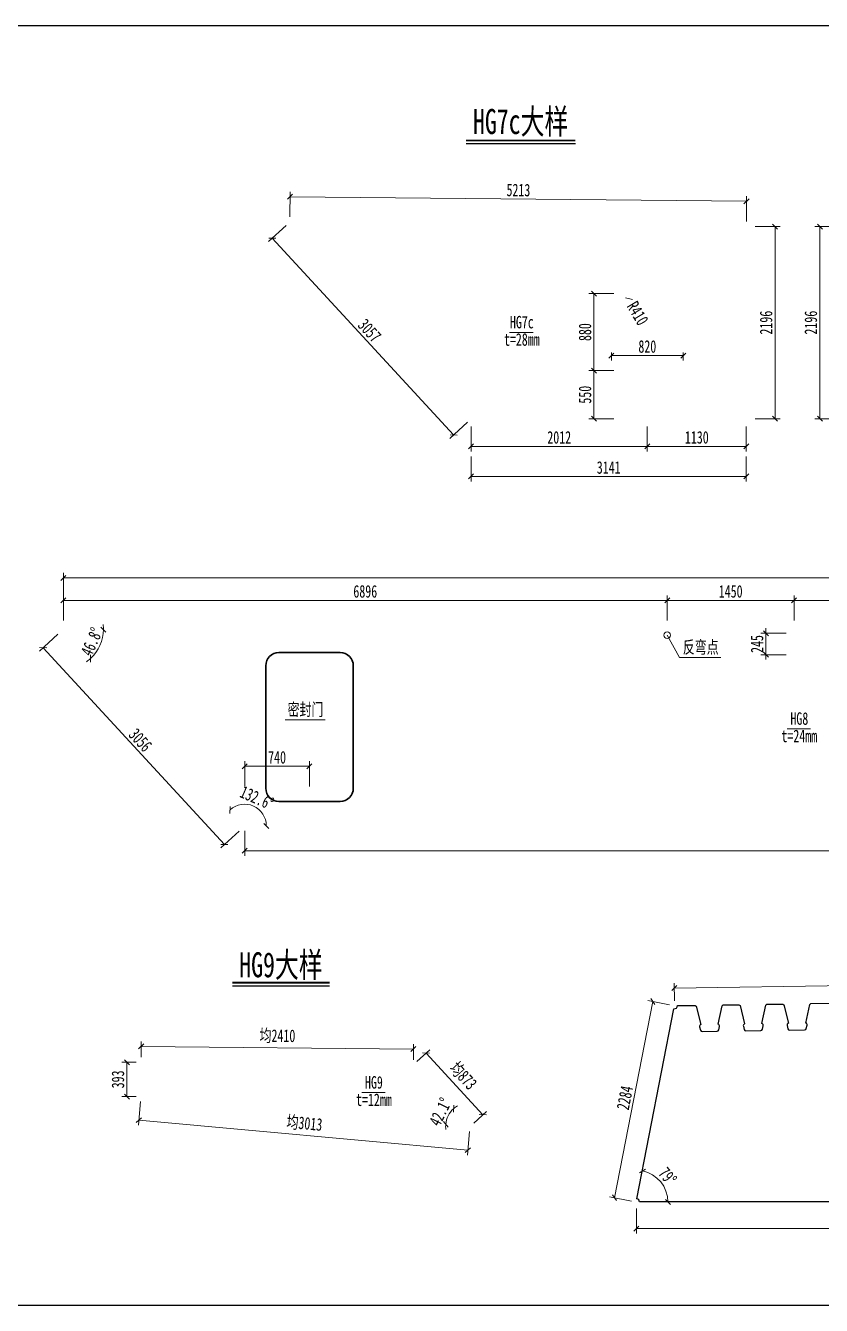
# Model space of a CAD drawing. Header units: millimetres. Extents: x -89049 to 410567, y -307459 to -100425.
# Drawn here: x 366725 to 375813, y -127671 to -113054 of the extents above; entities that cross this region are included whole.
import ezdxf
from ezdxf.enums import TextEntityAlignment as Align

# ---------------------------------------------------------------- set-up
doc = ezdxf.new("R2010")
doc.units = ezdxf.units.MM
doc.layers.get('Defpoints').update_dxf_attribs({"color": 8})
for name, color, linetype, lineweight in [('文字', 7, 'Continuous', 15), ('标注线及字体', 2, 'Continuous', 15), ('桥 构造粗实', 1, 'Continuous', 30), ('细实线', 4, 'Continuous', 15), ('钢板粗线', 1, 'Continuous', 25)]:
    doc.layers.add(name, color=color, linetype=linetype, lineweight=lineweight)
doc.styles.add('111', font='', dxfattribs={"width": 0.7})
doc.styles.add('BM_Dim', font='', dxfattribs={"width": 0.85})
doc.styles.get('111').set_extended_font_data('仿宋_GB2312')
doc.styles.get('BM_Dim').set_extended_font_data('仿宋_GB2312')
doc.dimstyles.new('200', dxfattribs={"dimscale": 0, "dimtxt": 2.5, "dimasz": 1, "dimexe": 1, "dimexo": 1, "dimgap": 0.6, "dimtad": 1, "dimdec": 0, "dimdsep": 46, "dimtxsty": '111', "dimblk": 'OBLIQUE', "dimcen": 0, "dimclrd": 4, "dimclre": 4, "dimclrt": 4, "dimadec": 1, "dimazin": 2, "dimtfac": 1, "dimtdec": 0, "dimtix": 1, "dimtmove": 2, "dimatfit": 3, "dimfxl": 4, "dimfxlon": 1, "dimtolj": 1, "dimlwd": -1, "dimlwe": -1, "dimarcsym": 0})

# ---------------------------------------------------------------- blocks, each defined once
blk = doc.blocks.new('_Oblique')
at = {"color": 0, "linetype": 'ByBlock', "lineweight": -2}
blk.add_line((-0.5, -0.5), (0.5, 0.5), dxfattribs=at)
blk = doc.blocks.new('*D1142')
at = {"layer": 'Defpoints', "color": 0, "transparency": 16777216}
for p in [(367157, -119947), (369227, -122194), (368996, -122407)]:
    blk.add_point(p, dxfattribs=at)
at = {"layer": '细实线', "color": 4, "transparency": 16777216}
for p, q in [((367094, -120005), (366883, -120199)), ((366926, -120160), (368996, -122407)), ((369164, -122253), (368954, -122446))]:
    blk.add_line(p, q, dxfattribs=at)
at = {"layer": '细实线', "color": 4, "transparency": 16777216, "xscale": 57.14285714285715, "yscale": 57.14285714285715, "zscale": 57.14285714285715}
for p, rotation in [((366926, -120160), 132.6489191297583), ((368996, -122407), 312.6489191297583)]:
    blk.add_blockref('_Oblique', p, dxfattribs=dict(at, rotation=rotation))
at = {"layer": '细实线', "color": 4, "transparency": 16777216, "insert": (368036, -121214), "char_height": 142.9, "attachment_point": 5, "rotation": 312.6489, "style": '111'}
blk.add_mtext('\\A1;3056', dxfattribs=at)
blk = doc.blocks.new('*D1143')
at = {"layer": 'Defpoints', "color": 0, "transparency": 16777216}
for p in [(369227, -122194), (387752, -122194), (387752, -122479)]:
    blk.add_point(p, dxfattribs=at)
at = {"layer": '细实线', "color": 4, "transparency": 16777216}
for p, q in [((369227, -122252), (369227, -122536)), ((387752, -122252), (387752, -122536)), ((369227, -122479), (387752, -122479))]:
    blk.add_line(p, q, dxfattribs=at)
at = {"layer": '细实线', "color": 4, "transparency": 16777216, "xscale": 57.14285714285715, "yscale": 57.14285714285715, "zscale": 57.14285714285715, "rotation": 180}
blk.add_blockref('_Oblique', (369227, -122479), dxfattribs=at)
at = {"layer": '细实线', "color": 4, "transparency": 16777216, "xscale": 57.14285714285715, "yscale": 57.14285714285715, "zscale": 57.14285714285715}
blk.add_blockref('_Oblique', (387752, -122479), dxfattribs=at)
at = {"layer": '细实线', "color": 4, "transparency": 16777216, "insert": (378489, -122377), "char_height": 142.9, "attachment_point": 5, "style": '111'}
blk.add_mtext('\\A1;18525', dxfattribs=at)
blk = doc.blocks.new('*D1145')
at = {"layer": 'Defpoints', "color": 0, "transparency": 16777216}
for p in [(367730, -120569), (369413, -122033), (369203, -122169), (369262, -122194), (387752, -122194)]:
    blk.add_point(p, dxfattribs=at)
at = {"layer": '细实线', "color": 4, "transparency": 16777216}
blk.add_arc((369227, -122194), 247, 0, 132.6489, dxfattribs=at)
at = {"layer": '细实线', "color": 4, "transparency": 16777216, "xscale": 57.14285714285715, "yscale": 57.14285714285715, "zscale": 57.14285714285715}
for p, rotation in [((369060, -122013), 222.6489191297599), ((369474, -122194), 270)]:
    blk.add_blockref('_Oblique', p, dxfattribs=dict(at, rotation=rotation))
at = {"layer": '细实线', "color": 4, "transparency": 16777216, "insert": (369367, -121875), "char_height": 142.86, "attachment_point": 5, "rotation": 336.3245, "style": '111'}
blk.add_mtext('\\A1;132.6%%d', dxfattribs=at)
blk = doc.blocks.new('*D1146')
at = {"layer": 'Defpoints', "color": 0, "transparency": 16777216}
for p in [(367180, -119973), (367192, -119947), (367572, -120137), (374052, -120016), (367730, -120569)]:
    blk.add_point(p, dxfattribs=at)
at = {"layer": '细实线', "color": 4, "transparency": 16777216}
for start, end in [(312.6489, 359.4263), (359.4263, 6.6022), (305.4731, 312.6489)]:
    blk.add_arc((367157, -119947), 457, start, end, dxfattribs=at)
at = {"layer": '细实线', "color": 4, "transparency": 16777216, "xscale": 57.14285714285715, "yscale": 57.14285714285715, "zscale": 57.14285714285715}
for p, rotation in [((367613, -119952), 269.4262908393189), ((367466, -120283), 42.64891912975654)]:
    blk.add_blockref('_Oblique', p, dxfattribs=dict(at, rotation=rotation))
at = {"layer": '细实线', "color": 4, "transparency": 16777216, "insert": (367480, -120091), "char_height": 142.86, "attachment_point": 5, "rotation": 66.0376, "style": '111'}
blk.add_mtext('\\A1;46.8%%d', dxfattribs=at)
blk = doc.blocks.new('*D1147')
at = {"layer": 'Defpoints', "color": 0, "transparency": 16777216}
for p in [(368043, -125286), (371800, -125629), (371776, -125898)]:
    blk.add_point(p, dxfattribs=at)
at = {"layer": '细实线', "color": 4, "transparency": 16777216}
for p, q in [((368038, -125343), (368013, -125612)), ((368019, -125555), (371776, -125898)), ((371795, -125685), (371771, -125955))]:
    blk.add_line(p, q, dxfattribs=at)
at = {"layer": '细实线', "color": 4, "transparency": 16777216, "xscale": 57.14285714285715, "yscale": 57.14285714285715, "zscale": 57.14285714285715}
for p, rotation in [((368019, -125555), 174.795518557224), ((371776, -125898), 354.7955185572241)]:
    blk.add_blockref('_Oblique', p, dxfattribs=dict(at, rotation=rotation))
at = {"layer": '细实线', "color": 4, "transparency": 16777216, "insert": (369909, -125597), "char_height": 142.9, "attachment_point": 5, "rotation": 354.7955, "style": '111'}
blk.add_mtext('\\A1;均3013', dxfattribs=at)
blk = doc.blocks.new('*D1148')
at = {"layer": 'Defpoints', "color": 0, "transparency": 16777216}
for p in [(368043, -124894), (367882, -125286), (368043, -125286)]:
    blk.add_point(p, dxfattribs=at)
at = {"layer": '细实线', "color": 4, "transparency": 16777216}
for p, q in [((367986, -124894), (367825, -124894)), ((367882, -124894), (367882, -125286)), ((367986, -125286), (367825, -125286))]:
    blk.add_line(p, q, dxfattribs=at)
at = {"layer": '细实线', "color": 4, "transparency": 16777216, "xscale": 57.14285714285715, "yscale": 57.14285714285715, "zscale": 57.14285714285715}
for p, rotation in [((367882, -124894), 90), ((367882, -125286), 270)]:
    blk.add_blockref('_Oblique', p, dxfattribs=dict(at, rotation=rotation))
at = {"layer": '细实线', "color": 4, "transparency": 16777216, "insert": (367780, -125090), "char_height": 142.9, "attachment_point": 5, "rotation": 90, "style": '111'}
blk.add_mtext('\\A1;393', dxfattribs=at)
blk = doc.blocks.new('*D1149')
at = {"layer": 'Defpoints', "color": 0, "transparency": 16777216}
for p in [(371154, -124744), (368043, -124894), (371152, -124925)]:
    blk.add_point(p, dxfattribs=at)
at = {"layer": '细实线', "color": 4, "transparency": 16777216}
for p, q in [((368044, -124837), (368046, -124656)), ((368045, -124713), (371154, -124744)), ((371153, -124868), (371154, -124687))]:
    blk.add_line(p, q, dxfattribs=at)
at = {"layer": '细实线', "color": 4, "transparency": 16777216, "xscale": 57.14285714285715, "yscale": 57.14285714285715, "zscale": 57.14285714285715}
for p, rotation in [((368045, -124713), 179.4262908393073), ((371154, -124744), 359.4262908393073)]:
    blk.add_blockref('_Oblique', p, dxfattribs=dict(at, rotation=rotation))
at = {"layer": '细实线', "color": 4, "transparency": 16777216, "insert": (369601, -124598), "char_height": 142.9, "attachment_point": 5, "rotation": 359.4263, "style": '111'}
blk.add_mtext('\\A1;均2410', dxfattribs=at)
blk = doc.blocks.new('*D1150')
at = {"layer": 'Defpoints', "color": 0, "transparency": 16777216}
for p in [(371152, -124925), (371947, -125494), (371800, -125629)]:
    blk.add_point(p, dxfattribs=at)
at = {"layer": '细实线', "color": 4, "transparency": 16777216}
for p, q in [((371194, -124886), (371341, -124751)), ((371299, -124790), (371947, -125494)), ((371842, -125590), (371989, -125455))]:
    blk.add_line(p, q, dxfattribs=at)
at = {"layer": '细实线', "color": 4, "transparency": 16777216, "xscale": 57.14285714285715, "yscale": 57.14285714285715, "zscale": 57.14285714285715}
for p, rotation in [((371299, -124790), 132.6489191297598), ((371947, -125494), 312.6489191297598)]:
    blk.add_blockref('_Oblique', p, dxfattribs=dict(at, rotation=rotation))
at = {"layer": '细实线', "color": 4, "transparency": 16777216, "insert": (371719, -125053), "char_height": 142.9, "attachment_point": 5, "rotation": 312.6489, "style": '111'}
blk.add_mtext('\\A1;均873', dxfattribs=at)
blk = doc.blocks.new('*D1151')
at = {"layer": 'Defpoints', "color": 0, "transparency": 16777216}
for p in [(371176, -124951), (368078, -125289), (371568, -125476), (371765, -125625), (371777, -125603)]:
    blk.add_point(p, dxfattribs=at)
at = {"layer": '细实线', "color": 4, "transparency": 16777216}
for start, end in [(120.8374, 132.6489), (132.6489, 174.7955), (174.7955, 186.607)]:
    blk.add_arc((371800, -125629), 278, start, end, dxfattribs=at)
at = {"layer": '细实线', "color": 4, "transparency": 16777216, "xscale": 57.14285714285715, "yscale": 57.14285714285715, "zscale": 57.14285714285715}
for p, rotation in [((371612, -125424), 222.6489191297603), ((371524, -125603), 84.79551855722335)]:
    blk.add_blockref('_Oblique', p, dxfattribs=dict(at, rotation=rotation))
at = {"layer": '细实线', "color": 4, "transparency": 16777216, "insert": (371461, -125461), "char_height": 142.86, "attachment_point": 5, "rotation": 63.7222, "style": '111'}
blk.add_mtext('\\A1;42.1%%d', dxfattribs=at)
blk = doc.blocks.new('*D1152')
at = {"layer": 'Defpoints', "color": 0, "transparency": 16777216}
for p in [(373700, -126489), (383632, -126489), (383632, -126794)]:
    blk.add_point(p, dxfattribs=at)
at = {"layer": '细实线', "color": 4, "transparency": 16777216}
for p, q in [((373700, -126565), (373700, -126851)), ((383632, -126565), (383632, -126851)), ((373700, -126794), (383632, -126794))]:
    blk.add_line(p, q, dxfattribs=at)
at = {"layer": '细实线', "color": 4, "transparency": 16777216, "xscale": 57.14285714285715, "yscale": 57.14285714285715, "zscale": 57.14285714285715, "rotation": 180}
blk.add_blockref('_Oblique', (373700, -126794), dxfattribs=at)
at = {"layer": '细实线', "color": 4, "transparency": 16777216, "xscale": 57.14285714285715, "yscale": 57.14285714285715, "zscale": 57.14285714285715}
blk.add_blockref('_Oblique', (383632, -126794), dxfattribs=at)
at = {"layer": '细实线', "color": 4, "transparency": 16777216, "insert": (378666, -126677), "char_height": 142.86, "attachment_point": 5, "style": '111'}
blk.add_mtext('\\A1;19864/2', dxfattribs=at)
blk = doc.blocks.new('*D1153')
at = {"layer": 'Defpoints', "color": 0, "transparency": 16777216}
for p in [(374136, -124248), (373991, -126277), (373707, -126455), (373743, -126489), (381871, -126489)]:
    blk.add_point(p, dxfattribs=at)
at = {"layer": '细实线', "color": 4, "transparency": 16777216}
blk.add_arc((373700, -126489), 360, 0, 79, dxfattribs=at)
at = {"layer": '细实线', "color": 4, "transparency": 16777216, "xscale": 57.14285714285715, "yscale": 57.14285714285715, "zscale": 57.14285714285715}
for p, rotation in [((373769, -126136), 168.9999999999494), ((374060, -126489), 270)]:
    blk.add_blockref('_Oblique', p, dxfattribs=dict(at, rotation=rotation))
at = {"layer": '细实线', "color": 4, "transparency": 16777216, "insert": (374057, -126195), "char_height": 142.9, "attachment_point": 5, "rotation": 309.5, "style": '111'}
blk.add_mtext('\\A1;79%%d', dxfattribs=at)
blk = doc.blocks.new('*D1154')
at = {"layer": 'Defpoints', "color": 0, "transparency": 16777216}
for p in [(373887, -124200), (374136, -124248), (373700, -126489)]:
    blk.add_point(p, dxfattribs=at)
at = {"layer": '细实线', "color": 4, "transparency": 16777216}
for p, q in [((373451, -126441), (373887, -124200)), ((374080, -124237), (373831, -124189)), ((373644, -126479), (373395, -126430))]:
    blk.add_line(p, q, dxfattribs=at)
at = {"layer": '细实线', "color": 4, "transparency": 16777216, "xscale": 57.14285714285715, "yscale": 57.14285714285715, "zscale": 57.14285714285715}
for p, rotation in [((373887, -124200), 78.9999999999896), ((373451, -126441), 258.9999999999896)]:
    blk.add_blockref('_Oblique', p, dxfattribs=dict(at, rotation=rotation))
at = {"layer": '细实线', "color": 4, "transparency": 16777216, "insert": (373569, -125301), "char_height": 142.9, "attachment_point": 5, "rotation": 79, "style": '111'}
blk.add_mtext('\\A1;2284', dxfattribs=at)
blk = doc.blocks.new('*D1155')
at = {"layer": 'Defpoints', "color": 0, "transparency": 16777216}
for p in [(383629, -123905), (383632, -124105), (374136, -124248)]:
    blk.add_point(p, dxfattribs=at)
at = {"layer": '细实线', "color": 4, "transparency": 16777216}
for p, q in [((374133, -124047), (383629, -123905)), ((383631, -124048), (383628, -123848)), ((374135, -124191), (374132, -123990))]:
    blk.add_line(p, q, dxfattribs=at)
at = {"layer": '细实线', "color": 4, "transparency": 16777216, "xscale": 57.14285714285715, "yscale": 57.14285714285715, "zscale": 57.14285714285715}
for p, rotation in [((383629, -123905), 0.8593722436441331), ((374133, -124047), 180.8593722436441)]:
    blk.add_blockref('_Oblique', p, dxfattribs=dict(at, rotation=rotation))
at = {"layer": '细实线', "color": 4, "transparency": 16777216, "insert": (378879, -123874), "char_height": 142.9, "attachment_point": 5, "rotation": 0.8594, "style": '111'}
blk.add_mtext('\\A1;9497', dxfattribs=at)
blk = doc.blocks.new('*D1219')
at = {"layer": 'Defpoints', "color": 0, "transparency": 16777216}
for p in [(375502, -119994), (375180, -120239), (375502, -120239)]:
    blk.add_point(p, dxfattribs=at)
at = {"layer": '细实线', "color": 4, "transparency": 16777216}
for p, q in [((375409, -119994), (375123, -119994)), ((375180, -119994), (375180, -119937)), ((375180, -119994), (375180, -120239)), ((375409, -120239), (375123, -120239)), ((375180, -120239), (375180, -120296))]:
    blk.add_line(p, q, dxfattribs=at)
at = {"layer": '细实线', "color": 4, "transparency": 16777216, "xscale": 57.14285714285715, "yscale": 57.14285714285715, "zscale": 57.14285714285715}
for p, rotation in [((375180, -119994), 270), ((375180, -120239), 90)]:
    blk.add_blockref('_Oblique', p, dxfattribs=dict(at, rotation=rotation))
at = {"layer": '细实线', "color": 4, "transparency": 16777216, "insert": (375079, -120117), "char_height": 142.9, "attachment_point": 5, "rotation": 90, "style": '111'}
blk.add_mtext('\\A1;245', dxfattribs=at)
blk = doc.blocks.new('*D1220')
at = {"layer": 'Defpoints', "color": 0, "transparency": 16777216}
for p in [(374052, -119620), (367157, -119947), (374052, -120016)]:
    blk.add_point(p, dxfattribs=at)
at = {"layer": '细实线', "color": 4, "transparency": 16777216}
for p, q in [((367157, -119848), (367157, -119562)), ((374052, -119848), (374052, -119562)), ((367157, -119620), (374052, -119620))]:
    blk.add_line(p, q, dxfattribs=at)
at = {"layer": '细实线', "color": 4, "transparency": 16777216, "xscale": 57.14285714285715, "yscale": 57.14285714285715, "zscale": 57.14285714285715, "rotation": 180}
blk.add_blockref('_Oblique', (367157, -119620), dxfattribs=at)
at = {"layer": '细实线', "color": 4, "transparency": 16777216, "xscale": 57.14285714285715, "yscale": 57.14285714285715, "zscale": 57.14285714285715}
blk.add_blockref('_Oblique', (374052, -119620), dxfattribs=at)
at = {"layer": '细实线', "color": 4, "transparency": 16777216, "insert": (370604, -119517), "char_height": 142.9, "attachment_point": 5, "style": '111'}
blk.add_mtext('\\A1;6896', dxfattribs=at)
blk = doc.blocks.new('*D1221')
at = {"layer": 'Defpoints', "color": 0, "transparency": 16777216}
for p in [(375502, -119620), (374052, -120016), (375502, -120016)]:
    blk.add_point(p, dxfattribs=at)
at = {"layer": '细实线', "color": 4, "transparency": 16777216}
for p, q in [((374052, -119848), (374052, -119562)), ((375502, -119848), (375502, -119562)), ((374052, -119620), (375502, -119620))]:
    blk.add_line(p, q, dxfattribs=at)
at = {"layer": '细实线', "color": 4, "transparency": 16777216, "xscale": 57.14285714285715, "yscale": 57.14285714285715, "zscale": 57.14285714285715, "rotation": 180}
blk.add_blockref('_Oblique', (374052, -119620), dxfattribs=at)
at = {"layer": '细实线', "color": 4, "transparency": 16777216, "xscale": 57.14285714285715, "yscale": 57.14285714285715, "zscale": 57.14285714285715}
blk.add_blockref('_Oblique', (375502, -119620), dxfattribs=at)
at = {"layer": '细实线', "color": 4, "transparency": 16777216, "insert": (374777, -119517), "char_height": 142.9, "attachment_point": 5, "style": '111'}
blk.add_mtext('\\A1;1450', dxfattribs=at)
blk = doc.blocks.new('*D1222')
at = {"layer": 'Defpoints', "color": 0, "transparency": 16777216}
for p in [(387752, -119620), (375502, -120038), (387752, -120055)]:
    blk.add_point(p, dxfattribs=at)
at = {"layer": '细实线', "color": 4, "transparency": 16777216}
for p, q in [((375502, -119848), (375502, -119562)), ((387752, -119848), (387752, -119562)), ((375502, -119620), (387752, -119620))]:
    blk.add_line(p, q, dxfattribs=at)
at = {"layer": '细实线', "color": 4, "transparency": 16777216, "xscale": 57.14285714285715, "yscale": 57.14285714285715, "zscale": 57.14285714285715, "rotation": 180}
blk.add_blockref('_Oblique', (375502, -119620), dxfattribs=at)
at = {"layer": '细实线', "color": 4, "transparency": 16777216, "xscale": 57.14285714285715, "yscale": 57.14285714285715, "zscale": 57.14285714285715}
blk.add_blockref('_Oblique', (387752, -119620), dxfattribs=at)
at = {"layer": '细实线', "color": 4, "transparency": 16777216, "insert": (381627, -119517), "char_height": 142.9, "attachment_point": 5, "style": '111'}
blk.add_mtext('\\A1;12250', dxfattribs=at)
blk = doc.blocks.new('*D1223')
at = {"layer": 'Defpoints', "color": 0, "transparency": 16777216}
for p in [(387752, -119362), (367157, -119947), (387752, -120118)]:
    blk.add_point(p, dxfattribs=at)
at = {"layer": '细实线', "color": 4, "transparency": 16777216}
for p, q in [((367157, -119590), (367157, -119304)), ((367157, -119362), (387752, -119362)), ((387752, -119590), (387752, -119304))]:
    blk.add_line(p, q, dxfattribs=at)
at = {"layer": '细实线', "color": 4, "transparency": 16777216, "xscale": 57.14285714285715, "yscale": 57.14285714285715, "zscale": 57.14285714285715, "rotation": 180}
blk.add_blockref('_Oblique', (367157, -119362), dxfattribs=at)
at = {"layer": '细实线', "color": 4, "transparency": 16777216, "xscale": 57.14285714285715, "yscale": 57.14285714285715, "zscale": 57.14285714285715}
blk.add_blockref('_Oblique', (387752, -119362), dxfattribs=at)
at = {"layer": '细实线', "color": 4, "transparency": 16777216, "insert": (377454, -119259), "char_height": 142.9, "attachment_point": 5, "style": '111'}
blk.add_mtext('\\A1;20595', dxfattribs=at)
blk = doc.blocks.new('*D2006')
at = {"layer": 'Defpoints', "color": 0, "transparency": 16777216}
for p in [(375796, -115350), (376061, -115350), (376061, -117545)]:
    blk.add_point(p, dxfattribs=at)
at = {"layer": '细实线', "color": 4, "transparency": 16777216}
for p, q in [((376004, -115350), (375739, -115350)), ((375796, -117545), (375796, -115350)), ((376004, -117545), (375739, -117545))]:
    blk.add_line(p, q, dxfattribs=at)
at = {"layer": '细实线', "color": 4, "transparency": 16777216, "xscale": 57.14285714285715, "yscale": 57.14285714285715, "zscale": 57.14285714285715}
for p, rotation in [((375796, -115350), 90), ((375796, -117545), 270)]:
    blk.add_blockref('_Oblique', p, dxfattribs=dict(at, rotation=rotation))
at = {"layer": '细实线', "color": 4, "transparency": 16777216, "insert": (375693, -116447), "char_height": 142.9, "attachment_point": 5, "rotation": 90, "style": '111'}
blk.add_mtext('\\A1;2196', dxfattribs=at)
blk = doc.blocks.new('*D2008')
at = {"layer": 'Defpoints', "color": 0, "transparency": 16777216}
for p in [(369745, -115009), (369743, -115297), (374955, -115349)]:
    blk.add_point(p, dxfattribs=at)
at = {"layer": '细实线', "color": 4, "transparency": 16777216}
for p, q in [((369743, -115237), (369746, -114952)), ((374958, -115061), (369745, -115009)), ((374956, -115290), (374958, -115004))]:
    blk.add_line(p, q, dxfattribs=at)
at = {"layer": '细实线', "color": 4, "transparency": 16777216, "xscale": 57.14285714285715, "yscale": 57.14285714285715, "zscale": 57.14285714285715}
for p, rotation in [((369745, -115009), 179.4262908393044), ((374958, -115061), 359.4262908393043)]:
    blk.add_blockref('_Oblique', p, dxfattribs=dict(at, rotation=rotation))
at = {"layer": '细实线', "color": 4, "transparency": 16777216, "insert": (372353, -114933), "char_height": 142.9, "attachment_point": 5, "rotation": 359.4263, "style": '111'}
blk.add_mtext('\\A1;5213', dxfattribs=at)
blk = doc.blocks.new('*D2009')
at = {"layer": 'Defpoints', "color": 0, "transparency": 16777216}
for p in [(373825, -116525), (371813, -117545), (373825, -117860)]:
    blk.add_point(p, dxfattribs=at)
at = {"layer": '细实线', "color": 4, "transparency": 16777216}
for p, q in [((371813, -117632), (371813, -117918)), ((373825, -117632), (373825, -117918)), ((371813, -117860), (373825, -117860))]:
    blk.add_line(p, q, dxfattribs=at)
at = {"layer": '细实线', "color": 4, "transparency": 16777216, "xscale": 57.14285714285715, "yscale": 57.14285714285715, "zscale": 57.14285714285715, "rotation": 180}
blk.add_blockref('_Oblique', (371813, -117860), dxfattribs=at)
at = {"layer": '细实线', "color": 4, "transparency": 16777216, "xscale": 57.14285714285715, "yscale": 57.14285714285715, "zscale": 57.14285714285715}
blk.add_blockref('_Oblique', (373825, -117860), dxfattribs=at)
at = {"layer": '细实线', "color": 4, "transparency": 16777216, "insert": (372819, -117758), "char_height": 142.9, "attachment_point": 5, "style": '111'}
blk.add_mtext('\\A1;2012', dxfattribs=at)
blk = doc.blocks.new('*D2010')
at = {"layer": 'Defpoints', "color": 0, "transparency": 16777216}
for p in [(373825, -116525), (374955, -117545), (374955, -117860)]:
    blk.add_point(p, dxfattribs=at)
at = {"layer": '细实线', "color": 4, "transparency": 16777216}
for p, q in [((373825, -117632), (373825, -117918)), ((374955, -117632), (374955, -117918)), ((373825, -117860), (374955, -117860))]:
    blk.add_line(p, q, dxfattribs=at)
at = {"layer": '细实线', "color": 4, "transparency": 16777216, "xscale": 57.14285714285715, "yscale": 57.14285714285715, "zscale": 57.14285714285715, "rotation": 180}
blk.add_blockref('_Oblique', (373825, -117860), dxfattribs=at)
at = {"layer": '细实线', "color": 4, "transparency": 16777216, "xscale": 57.14285714285715, "yscale": 57.14285714285715, "zscale": 57.14285714285715}
blk.add_blockref('_Oblique', (374955, -117860), dxfattribs=at)
at = {"layer": '细实线', "color": 4, "transparency": 16777216, "insert": (374390, -117758), "char_height": 142.9, "attachment_point": 5, "style": '111'}
blk.add_mtext('\\A1;1130', dxfattribs=at)
blk = doc.blocks.new('*D2011')
at = {"layer": 'Defpoints', "color": 0, "transparency": 16777216}
for p in [(374955, -115349), (374955, -117545), (375284, -117545)]:
    blk.add_point(p, dxfattribs=at)
at = {"layer": '细实线', "color": 4, "transparency": 16777216}
for p, q in [((375056, -115349), (375341, -115349)), ((375284, -115349), (375284, -117545)), ((375056, -117545), (375341, -117545))]:
    blk.add_line(p, q, dxfattribs=at)
at = {"layer": '细实线', "color": 4, "transparency": 16777216, "xscale": 57.14285714285715, "yscale": 57.14285714285715, "zscale": 57.14285714285715}
for p, rotation in [((375284, -115349), 90), ((375284, -117545), 270)]:
    blk.add_blockref('_Oblique', p, dxfattribs=dict(at, rotation=rotation))
at = {"layer": '细实线', "color": 4, "transparency": 16777216, "insert": (375182, -116447), "char_height": 142.9, "attachment_point": 5, "rotation": 90, "style": '111'}
blk.add_mtext('\\A1;2196', dxfattribs=at)
blk = doc.blocks.new('*D2012')
at = {"layer": 'Defpoints', "color": 0, "transparency": 16777216}
for p in [(371813, -117545), (374955, -117545), (374955, -118204)]:
    blk.add_point(p, dxfattribs=at)
at = {"layer": '细实线', "color": 4, "transparency": 16777216}
for p, q in [((371813, -117976), (371813, -118262)), ((374955, -117976), (374955, -118262)), ((371813, -118204), (374955, -118204))]:
    blk.add_line(p, q, dxfattribs=at)
at = {"layer": '细实线', "color": 4, "transparency": 16777216, "xscale": 57.14285714285715, "yscale": 57.14285714285715, "zscale": 57.14285714285715, "rotation": 180}
blk.add_blockref('_Oblique', (371813, -118204), dxfattribs=at)
at = {"layer": '细实线', "color": 4, "transparency": 16777216, "xscale": 57.14285714285715, "yscale": 57.14285714285715, "zscale": 57.14285714285715}
blk.add_blockref('_Oblique', (374955, -118204), dxfattribs=at)
at = {"layer": '细实线', "color": 4, "transparency": 16777216, "insert": (373384, -118102), "char_height": 142.9, "attachment_point": 5, "style": '111'}
blk.add_mtext('\\A1;3141', dxfattribs=at)
blk = doc.blocks.new('*D2013')
at = {"layer": 'Defpoints', "color": 0, "transparency": 16777216}
for p in [(369743, -115297), (371813, -117545), (371613, -117730)]:
    blk.add_point(p, dxfattribs=at)
at = {"layer": '细实线', "color": 4, "transparency": 16777216}
for p, q in [((369701, -115336), (369500, -115521)), ((369542, -115482), (371613, -117730)), ((371771, -117584), (371571, -117769))]:
    blk.add_line(p, q, dxfattribs=at)
at = {"layer": '细实线', "color": 4, "transparency": 16777216, "xscale": 57.14285714285715, "yscale": 57.14285714285715, "zscale": 57.14285714285715}
for p, rotation in [((369542, -115482), 132.6496463928297), ((371613, -117730), 312.6496463928297)]:
    blk.add_blockref('_Oblique', p, dxfattribs=dict(at, rotation=rotation))
at = {"layer": '细实线', "color": 4, "transparency": 16777216, "insert": (370653, -116537), "char_height": 142.9, "attachment_point": 5, "rotation": 312.6496, "style": '111'}
blk.add_mtext('\\A1;3057', dxfattribs=at)
blk = doc.blocks.new('*D2014')
at = {"layer": 'Defpoints', "color": 0, "transparency": 16777216}
for p in [(373825, -116995), (373216, -117545), (373825, -117545)]:
    blk.add_point(p, dxfattribs=at)
at = {"layer": '细实线', "color": 4, "transparency": 16777216}
for p, q in [((373444, -116995), (373159, -116995)), ((373216, -116995), (373216, -117545)), ((373444, -117545), (373159, -117545))]:
    blk.add_line(p, q, dxfattribs=at)
at = {"layer": '细实线', "color": 4, "transparency": 16777216, "xscale": 57.14285714285715, "yscale": 57.14285714285715, "zscale": 57.14285714285715}
for p, rotation in [((373216, -116995), 90), ((373216, -117545), 270)]:
    blk.add_blockref('_Oblique', p, dxfattribs=dict(at, rotation=rotation))
at = {"layer": '细实线', "color": 4, "transparency": 16777216, "insert": (373114, -117270), "char_height": 142.9, "attachment_point": 5, "rotation": 90, "style": '111'}
blk.add_mtext('\\A1;550', dxfattribs=at)
blk = doc.blocks.new('*D2015')
at = {"layer": 'Defpoints', "color": 0, "transparency": 16777216}
for p in [(373216, -116115), (373825, -116115), (373825, -116995)]:
    blk.add_point(p, dxfattribs=at)
at = {"layer": '细实线', "color": 4, "transparency": 16777216}
for p, q in [((373444, -116115), (373159, -116115)), ((373216, -116995), (373216, -116115)), ((373444, -116995), (373159, -116995))]:
    blk.add_line(p, q, dxfattribs=at)
at = {"layer": '细实线', "color": 4, "transparency": 16777216, "xscale": 57.14285714285715, "yscale": 57.14285714285715, "zscale": 57.14285714285715}
for p, rotation in [((373216, -116115), 90), ((373216, -116995), 270)]:
    blk.add_blockref('_Oblique', p, dxfattribs=dict(at, rotation=rotation))
at = {"layer": '细实线', "color": 4, "transparency": 16777216, "insert": (373114, -116555), "char_height": 142.9, "attachment_point": 5, "rotation": 90, "style": '111'}
blk.add_mtext('\\A1;880', dxfattribs=at)
blk = doc.blocks.new('*D2016')
at = {"layer": 'Defpoints', "color": 0, "transparency": 16777216}
for p in [(373415, -116730), (374235, -116730), (374235, -116823)]:
    blk.add_point(p, dxfattribs=at)
at = {"layer": '细实线', "color": 4, "transparency": 16777216}
for p, q in [((373415, -116787), (373415, -116880)), ((374235, -116787), (374235, -116880)), ((373415, -116823), (374235, -116823))]:
    blk.add_line(p, q, dxfattribs=at)
at = {"layer": '细实线', "color": 4, "transparency": 16777216, "xscale": 57.14285714285715, "yscale": 57.14285714285715, "zscale": 57.14285714285715, "rotation": 180}
blk.add_blockref('_Oblique', (373415, -116823), dxfattribs=at)
at = {"layer": '细实线', "color": 4, "transparency": 16777216, "xscale": 57.14285714285715, "yscale": 57.14285714285715, "zscale": 57.14285714285715}
blk.add_blockref('_Oblique', (374235, -116823), dxfattribs=at)
at = {"layer": '细实线', "color": 4, "transparency": 16777216, "insert": (373825, -116720), "char_height": 142.9, "attachment_point": 5, "style": '111'}
blk.add_mtext('\\A1;820', dxfattribs=at)
blk = doc.blocks.new('*D2017')
at = {"layer": 'Defpoints', "color": 0, "transparency": 16777216}
for p in [(373616, -116173), (373825, -116525)]:
    blk.add_point(p, dxfattribs=at)
at = {"layer": '细实线', "color": 4, "transparency": 16777216}
blk.add_line((373616, -116173), (373616, -116173), dxfattribs=at)
at = {"layer": '细实线', "color": 4, "transparency": 16777216, "xscale": 57.14285714285715, "yscale": 57.14285714285715, "zscale": 57.14285714285715, "rotation": 300.7369121424163}
blk.add_blockref('_Oblique', (373616, -116173), dxfattribs=at)
at = {"layer": '细实线', "color": 4, "transparency": 16777216, "insert": (373715, -116340), "char_height": 142.9, "attachment_point": 5, "rotation": 300.7369, "style": '111'}
blk.add_mtext('\\A1;R410', dxfattribs=at)
blk = doc.blocks.new('*D4707')
at = {"layer": 'Defpoints', "color": 0, "transparency": 16777216}
for p in [(369967, -121514), (369967, -121916), (369227, -122194)]:
    blk.add_point(p, dxfattribs=at)
at = {"layer": '细实线', "color": 4, "transparency": 16777216}
for p, q in [((369227, -121743), (369227, -121457)), ((369967, -121743), (369967, -121457)), ((369227, -121514), (369967, -121514))]:
    blk.add_line(p, q, dxfattribs=at)
at = {"layer": '细实线', "color": 4, "transparency": 16777216, "xscale": 57.14285714285715, "yscale": 57.14285714285715, "zscale": 57.14285714285715, "rotation": 180}
blk.add_blockref('_Oblique', (369227, -121514), dxfattribs=at)
at = {"layer": '细实线', "color": 4, "transparency": 16777216, "xscale": 57.14285714285715, "yscale": 57.14285714285715, "zscale": 57.14285714285715}
blk.add_blockref('_Oblique', (369967, -121514), dxfattribs=at)
at = {"layer": '细实线', "color": 4, "transparency": 16777216, "insert": (369597, -121412), "char_height": 142.9, "attachment_point": 5, "style": '111'}
blk.add_mtext('\\A1;740', dxfattribs=at)

msp = doc.modelspace()

# ---------------------------------------------------------------- linework, layer by layer
at = {"color": 4}
for p, q in [((371756.2, -114399.8), (373004, -114399.8)), ((369087.7, -124019.9), (370197.1, -124019.9))]:
    msp.add_line(p, q, dxfattribs=at)
at = {"color": 6, "const_width": 20.6}
for points in [[(371756.2, -114365.5), (373004, -114365.5)], [(369087.7, -123985.6), (370197.1, -123985.6)]]:
    msp.add_lwpolyline(points, dxfattribs=at)
at = {"layer": 'Defpoints'}
msp.add_lwpolyline([(366566.6, -113054.1), (388566.6, -113054.1), (388566.6, -127671.3), (366566.6, -127671.3)], close=True, dxfattribs=at)
at = {"layer": '桥 构造粗实'}
for p, q in [((369617.4, -120215.5), (370317.4, -120215.5)), ((369467.4, -121765.5), (369467.4, -120365.5)), ((370467.4, -121765.5), (370467.4, -120365.5)), ((369617.4, -121915.5), (370317.4, -121915.5))]:
    msp.add_line(p, q, dxfattribs=at)
for centre, start, end in [((369617.4, -120365.5), 90, 180), ((370317.4, -120365.5), 0, 90), ((369617.4, -121765.5), 180, 270), ((370317.4, -121765.5), 270, 0)]:
    msp.add_arc(centre, 150, start, end, dxfattribs=at)
at = {"layer": '细实线'}
for p, q in [((372252.5, -116558.1), (372521.2, -116558.1)), ((374191.8, -120270.4), (374052.2, -120016)), ((374191.8, -120270.4), (374666.4, -120270.4)), ((369688.5, -120982.2), (370146.5, -120982.2)), ((375421.4, -121085.9), (375690.1, -121085.9)), ((370563.3, -125241.2), (370832, -125241.2))]:
    msp.add_line(p, q, dxfattribs=at)
msp.add_circle((374052.2, -120016), 36.8, dxfattribs=at)
at = {"layer": '钢板粗线'}
msp.add_lwpolyline([(383631.8, -126489.4), (373735.2, -126489.4, 0.3590367), (373706.8, -126455), (374129.2, -124282.2, 0.4762226), (374170.9, -124247.3), (374371.8, -124244.3), (374384.3, -124253.9), (374436.3, -124463.9, 0.4142662), (374421.7, -124488.1), (374431.6, -124527.9, 0.3488763), (374451.3, -124543.1), (374621.3, -124540.6, 0.3488763), (374640.6, -124524.8), (374649.2, -124484.7, 0.4140909), (374633.9, -124460.9), (374679.7, -124249.4), (374691.8, -124239.5), (374871.8, -124236.8), (374884.3, -124246.4), (374936.3, -124456.4, 0.4142662), (374921.7, -124480.6), (374931.6, -124520.4, 0.3488763), (374951.3, -124535.6), (375121.3, -124533.1, 0.3488763), (375140.6, -124517.3), (375149.2, -124477.2, 0.4140909), (375133.9, -124453.4), (375179.7, -124241.9), (375191.8, -124232), (375371.8, -124229.3), (375384.3, -124238.9), (375436.3, -124448.9, 0.4142662), (375421.7, -124473.1), (375431.6, -124512.9, 0.3488763), (375451.3, -124528.1), (375621.3, -124525.6, 0.3488763), (375640.6, -124509.8), (375649.2, -124469.7, 0.4140909), (375633.9, -124445.9), (375679.7, -124234.4), (375691.8, -124224.5), (375971.8, -124220.3)], format="xyb", dxfattribs=at)

# ---------------------------------------------------------------- texts
at = {"layer": '文字', "style": 'BM_Dim', "width": 0.7}
for s, p in [('HG7c', (372392, -116555)), ('t=28mm', (372392, -116753.4)), ('反弯点', (374435, -120267.3)), ('密封门', (369921.5, -120979.1)), ('HG8', (375560.9, -121082.8)), ('t=24mm', (375560.9, -121281.2)), ('HG9', (370702.8, -125238.2)), ('t=12mm', (370702.8, -125436.6))]:
    msp.add_text(s, height=142.86, dxfattribs=at).set_placement(p, align=Align.BOTTOM_CENTER)
at = {"layer": '标注线及字体', "style": '111', "width": 0.7}
for s, p in [('HG7c大样', (372379, -114143.3)), ('HG9大样', (369641.3, -123774.6))]:
    msp.add_text(s, height=285.71, dxfattribs=at).set_placement(p, align=Align.MIDDLE)

# ---------------------------------------------------------------- dimensions: what is measured, and where the dimension line sits
at = {"layer": '细实线'}
for p1, p2, distance, picture, middle in [((374954.9, -115349.2), (369742.5, -115297), -288.2, '*D2008', (372352.6, -114932.7)), ((369742.6, -115297), (371813.5, -117545.2), -272.8, '*D2013', (370652.6, -116536.7)), ((367156.6, -119946.9), (369226.9, -122194.5), -314.2, '*D1142', (368035.8, -121214.3)), ((369226.9, -122194.5), (387751.9, -122194.5), -284.8, '*D1143', (378489.4, -122377)), ((374135.9, -124247.8), (383631.8, -124105.4), 200.6, '*D1155', (378879.3, -123873.8)), ((373700.2, -126489.4), (374135.9, -124247.8), 253.3, '*D1154', (373569, -125300.8)), ((368043.1, -124893.7), (368043.1, -125286.3), -160.7, '*D1148', (367780.2, -125090))]:
    dim = msp.add_aligned_dim(p1=p1, p2=p2, distance=distance, dimstyle='200', override={"dimscale": 57.142857, "dimblk": 'Oblique'}, dxfattribs=at)
    dim.commit()
    dim.dimension.update_dxf_attribs({"geometry": picture, "text_midpoint": middle})
for base, p1, p2, picture, middle in [((375284.3, -117545.2), (374954.9, -115349.2), (374954.9, -117545.2), '*D2011', (375182.1, -116447.2)), ((375795.7, -115349.6), (376061.2, -117545.2), (376061.2, -115349.6), '*D2006', (375693.5, -116447.4)), ((373215.9, -116115.2), (373825.1, -116995.2), (373825.1, -116115.2), '*D2015', (373113.7, -116555.2)), ((373215.9, -117545.2), (373825.1, -116995.2), (373825.1, -117545.2), '*D2014', (373113.7, -117270.2)), ((375180.1, -120239.2), (375501.9, -119994.2), (375501.9, -120239.2), '*D1219', (375079.4, -120116.7))]:
    dim = msp.add_linear_dim(base=base, p1=p1, p2=p2, angle=90, dimstyle='200', override={"dimscale": 57.142857, "dimblk": 'Oblique'}, dxfattribs=at)
    dim.commit()
    dim.dimension.update_dxf_attribs({"geometry": picture, "text_midpoint": middle})
dim = msp.add_radius_dim(center=(373825.1, -116525.2), mpoint=(373615.5, -116172.8), dimstyle='200', override={"dimscale": 57.142857, "dimblk": 'Oblique'}, dxfattribs=at)
dim.commit()
dim.dimension.update_dxf_attribs({"geometry": '*D2017', "text_midpoint": (373715.2, -116340.4), "dimtype": 164})
for base, p1, p2, picture, middle in [((373825.1, -117860.5), (371813.5, -117545.2), (373825.1, -116525.2), '*D2009', (372819.3, -117758.2)), ((374235.1, -116822.5), (373415.1, -116730.2), (374235.1, -116730.2), '*D2016', (373825.1, -116720.3)), ((374954.9, -117860.5), (373825.1, -116525.2), (374954.9, -117545.2), '*D2010', (374390, -117758.2)), ((374954.9, -118204.5), (371813.5, -117545.2), (374954.9, -117545.2), '*D2012', (373384.2, -118102.2)), ((387751.9, -119361.6), (367156.6, -119946.9), (387751.9, -120118.4), '*D1223', (377454.3, -119259.4)), ((374052.2, -119619.5), (367156.6, -119946.9), (374052.2, -120016), '*D1220', (370604.4, -119517.3)), ((375501.9, -119619.5), (374052.2, -120016), (375501.9, -120016), '*D1221', (374777, -119517.3)), ((387751.9, -119619.5), (375501.9, -120038.5), (387751.9, -120055.5), '*D1222', (381626.9, -119517.3)), ((369967.3666, -121513.9971), (369226.8842, -122194.4954), (369967.3666, -121915.5495), '*D4707', (369597.1254, -121411.7577))]:
    dim = msp.add_linear_dim(base=base, p1=p1, p2=p2, dimstyle='200', override={"dimscale": 57.142857, "dimblk": 'Oblique'}, dxfattribs=at)
    dim.commit()
    dim.dimension.update_dxf_attribs({"geometry": picture, "text_midpoint": middle})
for base, line1, line2, picture, middle in [((367571.7, -120137), ((367180.3, -119972.7), (367730, -120569.4)), ((374052.2, -120016), (367191.6, -119947.3)), '*D1146', (367480.4, -120090.8)), ((369412.9, -122032.5), ((367730, -120569.4), (369203.2, -122168.8)), ((369261.9, -122194.5), (387751.9, -122194.5)), '*D1145', (369367, -121874.9)), ((373991, -126276.8), ((373706.8, -126455), (374135.9, -124247.8)), ((381871.5, -126489.4), (373743, -126489.4)), '*D1153', (374057, -126195.2)), ((371568.1696, -125476.0422), ((368077.9757, -125289.4582), (371765.3976, -125625.3307)), ((371776.5407, -125602.7624), (371175.8172, -124950.599)), '*D1151', (371460.9774, -125460.9887))]:
    dim = msp.add_angular_dim_2l(base=base, line1=line1, line2=line2, dimstyle='200', override={"dimscale": 57.142857, "dimblk": 'Oblique'}, dxfattribs=at)
    dim.commit()
    dim.dimension.update_dxf_attribs({"geometry": picture, "text_midpoint": middle})
for p1, p2, distance, text, picture, middle in [((368043.1, -124893.7), (371152.1, -124924.9), 180.7, '均2410', '*D1149', (369600.7, -124598.2)), ((371152.1, -124924.9), (371800.3, -125628.5), 199.2, '均873', '*D1150', (371718.6, -125053.4)), ((368043.1, -125286.3), (371800.3, -125628.5), -270.2, '均3013', '*D1147', (369909, -125596.6))]:
    dim = msp.add_aligned_dim(p1=p1, p2=p2, distance=distance, text=text, dimstyle='200', override={"dimscale": 57.142857, "dimtxsty": '111', "dimblk": 'Oblique'}, dxfattribs=at)
    dim.commit()
    dim.dimension.update_dxf_attribs({"geometry": picture, "text_midpoint": middle})
dim = msp.add_linear_dim(base=(383631.8, -126793.9), p1=(373700.2, -126489.4), p2=(383631.8, -126489.4), text='19864/2', dimstyle='200', override={"dimscale": 57.142857, "dimtxsty": '111', "dimblk": 'Oblique'}, dxfattribs=at)
dim.commit()
dim.dimension.update_dxf_attribs({"geometry": '*D1152', "text_midpoint": (378666, -126677.4)})

doc.saveas('drawing.dxf')
